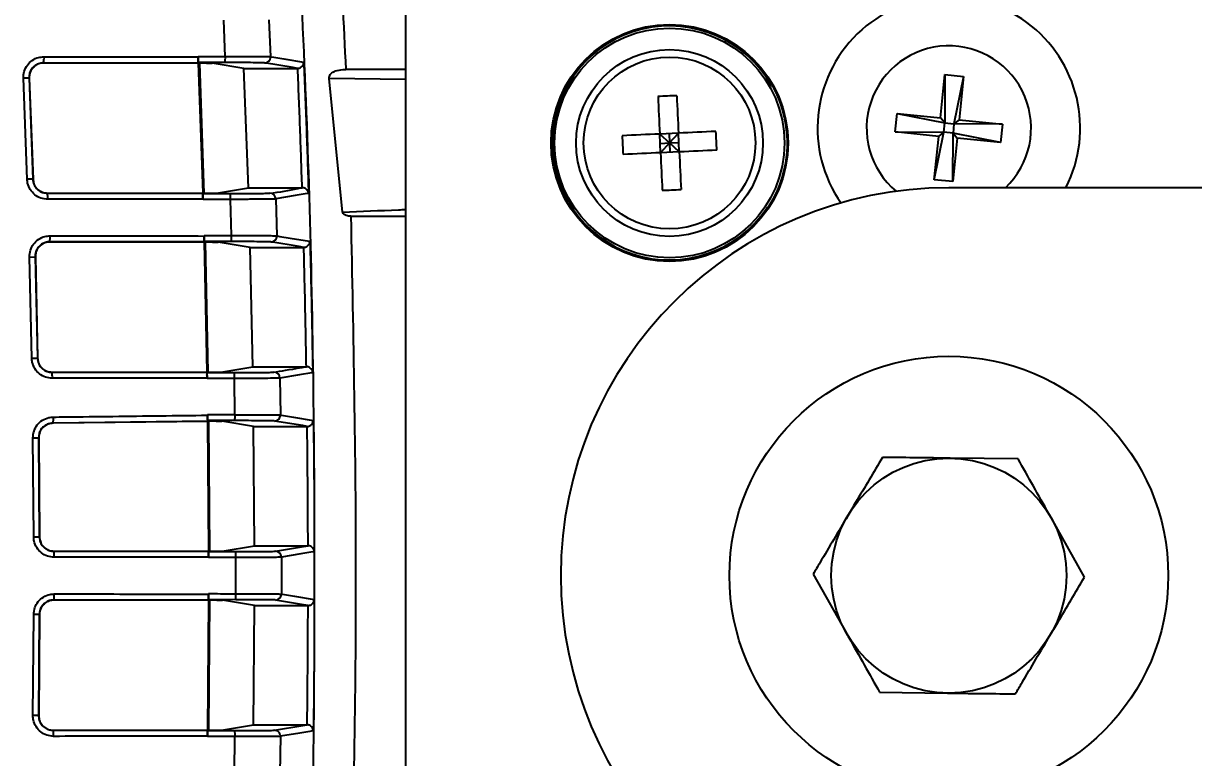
# Model space of a CAD drawing. Header units: inches. Extents: x 5 to 105, y 0 to 80.
# Drawn here: x 96.781 to 98.741, y 6.245 to 7.475 of the extents above; entities that cross this region are included whole.
import ezdxf

# ---------------------------------------------------------------- set-up
doc = ezdxf.new("R2010")
doc.units = ezdxf.units.IN
doc.header["$MEASUREMENT"] = 0
doc.layers.add('DIM', color=1, linetype='Continuous')
doc.styles.add('Arial', font='arial.ttf')
doc.dimstyles.new('ANSI & Metric .50 Stacked', dxfattribs={"dimscale": 2.666667, "dimtxt": 0.5, "dimasz": 0.625, "dimexe": 0.5, "dimexo": 0.5, "dimgap": 0.166667, "dimtad": 0, "dimtih": 1, "dimtoh": 1, "dimzin": 4, "dimdsep": 46, "dimtxsty": 'Arial', "dimcen": 0.25, "dimadec": 0, "dimazin": 0, "dimtfac": 0.75, "dimtofl": 0, "dimtmove": 0, "dimatfit": 3, "dimfxl": 1, "dimtolj": 1, "dimtzin": 0, "dimarcsym": 0})

# ---------------------------------------------------------------- blocks, each defined once
blk = doc.blocks.new('*D6')
at = {"layer": 'Defpoints', "color": 0, "transparency": 16777216}
for p in [(98.3308, 6.5499), (100.1465, 4.7069), (100.1465, 2.8047)]:
    blk.add_point(p, dxfattribs=at)
at = {"layer": 'DIM', "color": 0, "lineweight": -2, "transparency": 16777216}
for p, q in [((98.3308, 6.0499), (98.3308, 2.3047)), ((100.1465, 4.2069), (100.1465, 2.3047)), ((98.9558, 2.8047), (99.5215, 2.8047)), ((100.1465, 2.8047), (100.7715, 2.8047))]:
    blk.add_line(p, q, dxfattribs=at)
at = {"layer": 'DIM', "color": 0, "transparency": 16777216}
for points in [[(98.9558, 2.9089), (98.9558, 2.7006), (98.3308, 2.8047)], [(99.5215, 2.9089), (99.5215, 2.7006), (100.1465, 2.8047)]]:
    blk.add_solid(points, dxfattribs=at)
at = {"layer": 'DIM', "color": 0, "transparency": 16777216, "char_height": 0.5, "attachment_point": 5, "style": 'Arial'}
for s, insert in [('\\A1;1.82', (102.0562, 3.2267)), ('\\A1;[46mm]', (102.0562, 2.3176))]:
    blk.add_mtext(s, dxfattribs=dict(at, insert=insert))

msp = doc.modelspace()

# ---------------------------------------------------------------- linework, layer by layer
for p, q in [((97.4212, 5.1344), (97.4212, 7.9654)), ((97.1188, 7.4199), (97.1161, 7.4805)), ((97.1919, 7.4813), (97.1946, 7.4195)), ((97.0731, 7.4199), (97.0732, 7.4191)), ((97.1183, 7.4096), (97.0737, 7.4097)), ((97.0737, 7.4089), (96.8144, 7.4092)), ((96.8144, 7.4088), (96.8144, 7.4092)), ((97.0741, 7.4086), (96.8144, 7.4088)), ((97.0741, 7.4086), (97.0737, 7.4089)), ((97.0817, 7.1912), (97.0741, 7.4086)), ((97.0753, 7.4089), (97.0829, 7.1909)), ((97.0871, 7.4089), (97.0753, 7.4089)), ((97.1501, 7.3999), (97.0966, 7.4088)), ((97.1501, 7.3999), (97.2397, 7.3999)), ((97.1576, 7.1999), (97.1501, 7.3999)), ((97.2401, 7.3999), (97.2397, 7.3999)), ((97.4212, 7.3982), (97.3206, 7.398)), ((96.7869, 7.214), (96.7806, 7.3835)), ((96.79, 7.3837), (96.7963, 7.2143)), ((96.7903, 7.3837), (96.79, 7.3837)), ((96.7903, 7.3837), (96.7967, 7.2143)), ((97.3152, 7.159), (97.2929, 7.3832)), ((97.4212, 7.3812), (97.2929, 7.3832)), ((98.0339, 7.3707), (98.0374, 7.3672)), ((98.3169, 7.317), (98.3243, 7.3896)), ((98.3243, 7.3896), (98.3239, 7.3084)), ((98.3243, 7.3896), (98.3553, 7.3865)), ((98.3553, 7.3865), (98.3394, 7.3069)), ((98.3553, 7.3865), (98.3479, 7.3138)), ((98.0374, 7.3672), (98.0375, 7.3672)), ((98.2411, 7.2934), (98.2443, 7.3243)), ((98.2443, 7.3243), (98.3169, 7.317)), ((98.2443, 7.3243), (98.3239, 7.3084)), ((98.3239, 7.3084), (98.3169, 7.317)), ((98.3479, 7.3138), (98.3394, 7.3069)), ((98.3479, 7.3138), (98.4205, 7.3064)), ((98.3138, 7.286), (98.2411, 7.2934)), ((98.2411, 7.2934), (98.3223, 7.293)), ((98.3064, 7.2134), (98.3223, 7.293)), ((98.3138, 7.286), (98.3223, 7.293)), ((98.3223, 7.293), (98.3239, 7.3084)), ((98.3378, 7.2914), (98.3223, 7.293)), ((98.3239, 7.3084), (98.3394, 7.3069)), ((98.3394, 7.3069), (98.3378, 7.2914)), ((98.4205, 7.3064), (98.3394, 7.3069)), ((98.4205, 7.3064), (98.4174, 7.2755)), ((97.8779, 7.2914), (97.8464, 7.2899)), ((97.8479, 7.2585), (97.8464, 7.2899)), ((97.8464, 7.2899), (97.8629, 7.2749)), ((97.8471, 7.2742), (97.8629, 7.2749)), ((97.8629, 7.2749), (97.8479, 7.2585)), ((97.8622, 7.2906), (97.8629, 7.2749)), ((97.8629, 7.2749), (97.8779, 7.2914)), ((97.8629, 7.2749), (97.8786, 7.2756)), ((97.8793, 7.2599), (97.8629, 7.2749)), ((97.8629, 7.2749), (97.8636, 7.2592)), ((97.8793, 7.2599), (97.8779, 7.2914)), ((98.3064, 7.2134), (98.3138, 7.286)), ((98.3374, 7.2102), (98.3378, 7.2914)), ((98.3447, 7.2829), (98.3374, 7.2102)), ((98.3378, 7.2914), (98.3447, 7.2829)), ((98.4174, 7.2755), (98.3378, 7.2914)), ((98.4174, 7.2755), (98.3447, 7.2829)), ((97.8793, 7.2599), (97.8479, 7.2585)), ((96.7967, 7.2143), (96.7963, 7.2143)), ((97.1041, 7.191), (97.1576, 7.1999)), ((97.1576, 7.1999), (97.2478, 7.1999)), ((98.3374, 7.2102), (98.3064, 7.2134)), ((99.8843, 7.1999), (98.3308, 7.1999)), ((96.8208, 7.191), (97.0817, 7.1912)), ((96.8208, 7.191), (96.8208, 7.1906)), ((96.8208, 7.1906), (97.0813, 7.1909)), ((97.0813, 7.1909), (97.0817, 7.1912)), ((97.0814, 7.1902), (97.0829, 7.1909)), ((97.0814, 7.1902), (97.1269, 7.1902)), ((97.0815, 7.1809), (97.0815, 7.1802)), ((97.0829, 7.1909), (97.1041, 7.191)), ((97.1291, 7.1197), (97.1274, 7.1802)), ((97.2034, 7.1811), (97.2051, 7.1193)), ((98.0298, 7.1694), (98.0298, 7.1694)), ((98.0298, 7.1676), (98.0298, 7.1694)), ((97.329, 7.1521), (97.4212, 7.152)), ((97.0832, 7.1197), (97.0832, 7.119)), ((97.0836, 7.109), (96.8247, 7.1092)), ((96.8247, 7.1089), (96.8247, 7.1092)), ((97.084, 7.1086), (96.8247, 7.1089)), ((97.0852, 7.1089), (97.0836, 7.1097)), ((97.1286, 7.1096), (97.0836, 7.1097)), ((97.084, 7.1086), (97.0836, 7.109)), ((97.0886, 6.8912), (97.084, 7.1086)), ((97.0852, 7.1089), (97.0898, 6.8909)), ((97.0974, 7.1089), (97.0852, 7.1089)), ((97.1604, 7.0999), (97.1069, 7.1088)), ((97.1604, 7.0999), (97.2501, 7.0999)), ((97.1647, 6.8999), (97.1604, 7.0999)), ((97.2504, 7.0999), (97.2501, 7.0999)), ((96.7908, 7.0838), (96.8002, 7.0841)), ((96.7946, 6.9145), (96.7908, 7.0838)), ((96.8002, 7.0841), (96.804, 6.9146)), ((96.8006, 7.0841), (96.8002, 7.0841)), ((96.8006, 7.0841), (96.8044, 6.9146)), ((96.8044, 6.9146), (96.804, 6.9146)), ((97.1111, 6.891), (97.1647, 6.8999)), ((97.1647, 6.8999), (97.2548, 6.8999)), ((96.8285, 6.891), (97.0886, 6.8912)), ((96.8285, 6.891), (96.8285, 6.8906)), ((96.8285, 6.8906), (97.0882, 6.8909)), ((97.0882, 6.8909), (97.0886, 6.8912)), ((97.0882, 6.8902), (97.1337, 6.8902)), ((97.0882, 6.8809), (97.0882, 6.8802)), ((97.0898, 6.8909), (97.1111, 6.891)), ((97.135, 6.8196), (97.1342, 6.8802)), ((97.2102, 6.881), (97.2111, 6.8192)), ((97.0894, 6.8087), (96.8302, 6.8056)), ((97.0897, 6.8084), (96.8302, 6.8053)), ((96.8302, 6.8053), (96.8302, 6.8056)), ((97.0891, 6.8197), (97.0891, 6.8187)), ((97.1345, 6.8096), (97.0894, 6.8097)), ((97.0897, 6.8084), (97.0894, 6.8087)), ((97.0912, 6.5912), (97.0897, 6.8084)), ((97.0909, 6.8089), (97.0925, 6.5909)), ((97.1033, 6.8089), (97.0909, 6.8089)), ((97.1661, 6.7999), (97.1128, 6.8088)), ((97.1661, 6.7999), (97.2559, 6.7999)), ((97.1675, 6.5999), (97.1661, 6.7999)), ((97.256, 6.7999), (97.2559, 6.7999)), ((96.7978, 6.615), (96.7966, 6.7808)), ((96.806, 6.7809), (96.8072, 6.615)), ((96.8064, 6.7809), (96.806, 6.7809)), ((96.8064, 6.7809), (96.8076, 6.615)), ((98.4468, 6.7454), (98.3331, 6.7468)), ((98.5581, 6.5473), (98.5025, 6.6463)), ((96.8076, 6.615), (96.8072, 6.615)), ((96.8317, 6.591), (97.0912, 6.5912)), ((96.8317, 6.591), (96.8317, 6.5906)), ((96.8317, 6.5906), (97.0909, 6.5909)), ((97.0909, 6.5909), (97.0912, 6.5912)), ((97.0909, 6.5902), (97.0925, 6.5909)), ((97.0909, 6.5902), (97.1362, 6.5902)), ((97.0925, 6.5909), (97.1138, 6.591)), ((97.1138, 6.591), (97.1675, 6.5999)), ((97.1675, 6.5999), (97.2574, 6.5999)), ((97.0907, 6.5809), (97.0907, 6.5802)), ((97.1367, 6.5196), (97.1367, 6.5802)), ((97.2127, 6.5808), (97.2127, 6.519)), ((98.1036, 6.5526), (98.1592, 6.4535)), ((97.0909, 6.509), (96.8317, 6.5092)), ((96.8317, 6.5089), (96.8317, 6.5092)), ((97.0912, 6.5086), (96.8317, 6.5089)), ((97.0897, 6.2912), (97.0912, 6.5086)), ((97.0907, 6.5197), (97.0907, 6.519)), ((97.0925, 6.5089), (97.0909, 6.5097)), ((97.1362, 6.5096), (97.0909, 6.5097)), ((97.0912, 6.5086), (97.0909, 6.509)), ((97.0925, 6.5089), (97.0909, 6.2909)), ((97.1048, 6.5089), (97.0925, 6.5089)), ((97.1675, 6.4999), (97.1143, 6.5088)), ((97.1661, 6.2999), (97.1675, 6.4999)), ((97.1675, 6.4999), (97.2574, 6.4999)), ((96.7965, 6.3155), (96.7978, 6.4849)), ((96.8072, 6.4848), (96.806, 6.3154)), ((96.8076, 6.4848), (96.8063, 6.3154)), ((96.8076, 6.4848), (96.8072, 6.4848)), ((98.2149, 6.3544), (98.3285, 6.3531)), ((96.8063, 6.3154), (96.806, 6.3154)), ((97.1123, 6.291), (97.1661, 6.2999)), ((97.1661, 6.2999), (97.2559, 6.2999)), ((97.2559, 6.2999), (97.256, 6.2999)), ((96.8305, 6.291), (97.0897, 6.2912)), ((96.8305, 6.291), (96.8305, 6.2906)), ((96.8305, 6.2906), (97.0894, 6.2909)), ((97.0891, 6.2809), (97.0891, 6.2802)), ((97.0894, 6.2909), (97.0897, 6.2912)), ((97.0894, 6.2902), (97.0909, 6.2909)), ((97.0894, 6.2902), (97.1345, 6.2902)), ((97.0909, 6.2909), (97.1123, 6.291)), ((97.1342, 6.2196), (97.135, 6.2802)), ((97.2111, 6.2807), (97.2102, 6.2189))]:
    msp.add_line(p, q)
at = {"flags": 128}
for points in [[(97.0753, 7.4089), (97.0744, 7.4093), (97.0737, 7.4097)], [(97.1946, 7.4195), (97.1957, 7.4193), (97.1999, 7.4186), (97.2168, 7.4158), (97.2496, 7.4104), (97.2502, 7.4103)], [(97.2397, 7.3999), (97.2323, 7.4011), (97.1847, 7.409)], [(97.8436, 7.3526), (97.8439, 7.3449), (97.8443, 7.3371), (97.8446, 7.3293), (97.845, 7.3214), (97.8453, 7.3136), (97.8457, 7.3057), (97.8461, 7.2978), (97.8464, 7.2899)], [(97.875, 7.354), (97.8754, 7.3463), (97.8757, 7.3385), (97.8761, 7.3307), (97.8764, 7.3229), (97.8768, 7.315), (97.8772, 7.3071), (97.8775, 7.2993), (97.8779, 7.2914)], [(97.9406, 7.2942), (97.9328, 7.2939), (97.925, 7.2935), (97.9172, 7.2932), (97.9094, 7.2928), (97.9015, 7.2924), (97.8937, 7.2921), (97.8858, 7.2917), (97.8779, 7.2914)], [(97.8464, 7.2899), (97.8385, 7.2896), (97.8306, 7.2892), (97.8228, 7.2889), (97.8149, 7.2885), (97.8071, 7.2881), (97.7993, 7.2878), (97.7915, 7.2874), (97.7837, 7.2871)], [(97.8479, 7.2585), (97.84, 7.2581), (97.8321, 7.2577), (97.8242, 7.2574), (97.8164, 7.257), (97.8085, 7.2567), (97.8007, 7.2563), (97.7929, 7.256), (97.7852, 7.2556)], [(97.8479, 7.2585), (97.8482, 7.2506), (97.8486, 7.2427), (97.8489, 7.2348), (97.8493, 7.227), (97.8497, 7.2191), (97.85, 7.2113), (97.8504, 7.2035), (97.8507, 7.1958)], [(97.942, 7.2628), (97.9342, 7.2624), (97.9265, 7.2621), (97.9186, 7.2617), (97.9108, 7.2613), (97.903, 7.261), (97.8951, 7.2606), (97.8872, 7.2603), (97.8793, 7.2599)], [(97.8793, 7.2599), (97.8797, 7.252), (97.88, 7.2441), (97.8804, 7.2363), (97.8808, 7.2284), (97.8811, 7.2206), (97.8815, 7.2128), (97.8818, 7.205), (97.8822, 7.1972)], [(97.2583, 7.1903), (97.2578, 7.1902), (97.2567, 7.1901), (97.2526, 7.1894), (97.2359, 7.1866), (97.2034, 7.1811)], [(97.2051, 7.1193), (97.2062, 7.1191), (97.2104, 7.1184), (97.2272, 7.1156), (97.2601, 7.1102), (97.2606, 7.1101)], [(97.2501, 7.0999), (97.2426, 7.1012), (97.1951, 7.109)], [(97.0882, 6.8902), (97.0889, 6.8905), (97.0898, 6.8909)], [(97.2653, 6.8902), (97.2647, 6.8901), (97.2637, 6.8899), (97.2428, 6.8864), (97.2102, 6.881)], [(97.0909, 6.8089), (97.0901, 6.8093), (97.0894, 6.8097)], [(97.2559, 6.7999), (97.2484, 6.8012), (97.2011, 6.809)], [(97.2111, 6.8192), (97.2121, 6.819), (97.2163, 6.8183), (97.2331, 6.8155), (97.2659, 6.81), (97.2664, 6.81)], [(96.7978, 6.615), (96.7997, 6.615), (96.8014, 6.615), (96.803, 6.615), (96.8044, 6.615), (96.8056, 6.615), (96.8065, 6.615), (96.807, 6.615), (96.8072, 6.615)], [(97.2027, 6.5908), (97.25, 6.5987), (97.2574, 6.5999)], [(97.2679, 6.59), (97.2674, 6.5899), (97.2663, 6.5898), (97.2621, 6.5891), (97.2454, 6.5863), (97.2127, 6.5808)], [(97.2574, 6.4999), (97.25, 6.5012), (97.2027, 6.509)], [(97.2127, 6.519), (97.2138, 6.5188), (97.218, 6.5181), (97.2347, 6.5154), (97.2674, 6.5099), (97.2679, 6.5098)], [(97.2011, 6.2908), (97.2484, 6.2987), (97.2559, 6.2999)], [(97.2664, 6.2899), (97.2659, 6.2898), (97.2648, 6.2896), (97.2606, 6.2889), (97.2438, 6.2861), (97.2111, 6.2807)]]:
    msp.add_lwpolyline(points, dxfattribs=at)
for centre, radius in [((97.8629, 7.2749), 0.1985), ((97.8629, 7.2749), 0.1925), ((97.8629, 7.2749), 0.1565), ((97.8629, 7.2749), 0.1439), ((98.3308, 6.5499), 0.3675), ((98.3308, 6.5499), 0.1969)]:
    msp.add_circle(centre, radius)
for centre, radius, start, end in [((98.3308, 6.5499), 1.5, 25.6793, 108.2546), ((98.3308, 7.2999), 0.22, 332.9643, 214.8136), ((97.8629, 7.2749), 0.1961, 29.2529, 326.0979), ((98.3308, 7.2999), 0.1378, 313.4717, 230.2818), ((96.7703, 7.4169), 0.0448, 350.0653, 3.1632), ((97.0662, 7.4173), 0.0527, 351.5726, 2.7394), ((97.1846, 7.419), 0.01, 270.0463, 2.5235), ((96.7898, 7.2139), 0.1698, 89.9487, 93.114), ((97.8823, 6.8495), 0.5046, 90.8265, 94.4037), ((97.8629, 7.2749), 0.1975, 327.7098, 27.8748), ((97.4374, 7.2555), 0.5046, 0.8268, 4.4033), ((98.2885, 7.2944), 0.5048, 180.8275, 184.4026), ((96.8123, 6.5147), 0.6998, 91.3113, 92.0807), ((98.3308, 6.5499), 0.65, 90, 270), ((97.8434, 7.7002), 0.5045, 270.8263, 274.4038), ((96.7766, 7.183), 0.0448, 356.966, 9.7495), ((97.0751, 7.1826), 0.0524, 357.3767, 8.2895), ((97.1934, 7.1808), 0.01, 1.7387, 89.9592), ((96.7799, 7.1169), 0.0455, 350.3466, 3.0228), ((97.076, 7.1172), 0.0532, 351.7865, 2.62), ((97.1951, 7.119), 0.01, 270.0443, 1.5683), ((96.756, 9.1469), 2.2328, 270.9898, 271.2313), ((96.7834, 6.883), 0.0457, 357.0091, 9.5764), ((97.0808, 6.8826), 0.0534, 357.4065, 8.1521), ((97.2002, 6.8808), 0.01, 0.877, 89.9578), ((96.785, 6.8127), 0.0458, 351.1694, 3.7192), ((97.0815, 6.8172), 0.0536, 351.8608, 2.5888), ((97.2011, 6.819), 0.01, 270.0441, 0.723), ((96.7471, 11.2557), 4.4752, 270.634, 270.7545), ((96.7865, 6.583), 0.0459, 357.0181, 9.5445), ((97.0831, 6.5826), 0.0536, 357.4126, 8.1298), ((97.2027, 6.5808), 0.01, 0.0744, 89.9577), ((96.7865, 6.5168), 0.0459, 350.4523, 2.9853), ((97.0831, 6.5172), 0.0536, 351.8727, 2.5839), ((97.2027, 6.519), 0.01, 270.0419, 359.9269), ((96.7797, 0.2632), 6.2217, 89.74677, 89.83344), ((96.7668, 3.594), 2.7216, 89.1753, 89.3734), ((96.7854, 6.283), 0.0457, 357.0085, 9.583), ((97.0817, 6.2826), 0.0534, 357.4044, 8.162), ((97.2011, 6.2808), 0.01, 359.2761, 89.9568)]:
    msp.add_arc(centre, radius, start, end)
msp.add_ellipse((97.916, 7.2749), major_axis=(0.1596, 0), ratio=0.942905, start_param=5.469443, end_param=5.506236)
for points, knots in [([(97.1588, 4.6412), (97.1738, 4.746), (97.204, 4.9561), (97.2378, 5.3817), (97.2637, 5.916), (97.271, 6.56), (97.2632, 7.2054), (97.2366, 7.7379), (97.2025, 8.1562), (97.1733, 8.3578), (97.1587, 8.4587)], [0, 0, 0, 0, 0.083251, 0.166796, 0.334515, 0.502266, 0.6711, 0.8399, 0.919861, 1, 1, 1, 1]), ([(97.2276, 8.4639), (97.2422, 8.3627), (97.2714, 8.16), (97.3007, 7.8041), (97.3132, 7.5496), (97.3206, 7.398)], [0, 0, 0, 0, 0.286995, 0.574948, 1, 1, 1, 1]), ([(96.7806, 7.3835), (96.7808, 7.3873), (96.7813, 7.3951), (96.7867, 7.4057), (96.7951, 7.4138), (96.8051, 7.4186), (96.812, 7.4191), (96.815, 7.4194)], [0, 0, 0, 0, 0.208716, 0.417386, 0.626285, 0.835539, 1, 1, 1, 1]), ([(96.815, 7.4194), (96.8217, 7.4194), (96.855, 7.4193), (96.941, 7.4193), (97.0204, 7.4192), (97.0732, 7.4191)], [0, 0, 0, 0, 0.077365, 0.386822, 1, 1, 1, 1]), ([(97.0731, 7.4199), (97.0798, 7.4199), (97.095, 7.4199), (97.1102, 7.4199), (97.1188, 7.4199)], [0, 0, 0, 0, 0.437594, 1, 1, 1, 1]), ([(97.0737, 7.4097), (97.0737, 7.4098), (97.0736, 7.41), (97.0735, 7.4118), (97.0734, 7.4144), (97.0732, 7.4172), (97.0732, 7.4191), (97.0731, 7.4199)], [0, 0, 0, 0, 0.213371, 0.426764, 0.640328, 0.853713, 1, 1, 1, 1]), ([(97.0732, 7.4191), (97.0732, 7.418), (97.0733, 7.4158), (97.0734, 7.4127), (97.0736, 7.4104), (97.0737, 7.4091), (97.0737, 7.409), (97.0737, 7.4089)], [0, 0, 0, 0, 0.213715, 0.427415, 0.641605, 0.856255, 1, 1, 1, 1]), ([(97.1847, 7.409), (97.1844, 7.409), (97.1835, 7.4091), (97.177, 7.4093), (97.1621, 7.4095), (97.1417, 7.4096), (97.1261, 7.4096), (97.1183, 7.4096)], [0, 0, 0, 0, 0.080297, 0.309989, 0.539887, 0.769946, 1, 1, 1, 1]), ([(97.1188, 7.4199), (97.1277, 7.4199), (97.1456, 7.4199), (97.1689, 7.4199), (97.1859, 7.4198), (97.1933, 7.4196), (97.1944, 7.4195), (97.1946, 7.4195)], [0, 0, 0, 0, 0.23003, 0.460083, 0.689991, 0.919697, 1, 1, 1, 1]), ([(97.2401, 7.3999), (97.241, 7.4), (97.2428, 7.4003), (97.2454, 7.4015), (97.248, 7.4037), (97.2497, 7.4068), (97.2502, 7.4091), (97.2502, 7.4102), (97.2502, 7.4103)], [0, 0, 0, 0, 0.140705, 0.28076, 0.477715, 0.749965, 0.993384, 1, 1, 1, 1]), ([(97.2502, 7.4103), (97.2517, 7.3736), (97.2547, 7.3003), (97.2571, 7.227), (97.2583, 7.1903)], [0, 0, 0, 0, 0.5, 1, 1, 1, 1]), ([(96.8144, 7.4092), (96.8123, 7.409), (96.8074, 7.4086), (96.8003, 7.4052), (96.7943, 7.3995), (96.7904, 7.392), (96.7901, 7.3865), (96.79, 7.3837)], [0, 0, 0, 0, 0.164634, 0.37409, 0.583044, 0.791575, 1, 1, 1, 1]), ([(96.8144, 7.4088), (96.8117, 7.4086), (96.8063, 7.408), (96.7991, 7.4039), (96.7936, 7.3977), (96.7906, 7.3906), (96.7904, 7.3858), (96.7903, 7.3837)], [0, 0, 0, 0, 0.209599, 0.419194, 0.628768, 0.838044, 1, 1, 1, 1]), ([(97.0871, 7.4089), (97.0882, 7.4089), (97.0904, 7.4089), (97.0933, 7.4088), (97.0955, 7.4088), (97.0964, 7.4088), (97.0965, 7.4088), (97.0966, 7.4088)], [0, 0, 0, 0, 0.2301619, 0.4603106, 0.6903364, 0.9201288, 1, 1, 1, 1]), ([(97.2475, 7.1999), (97.2464, 7.2333), (97.2442, 7.2999), (97.2415, 7.3666), (97.2401, 7.3999)], [0, 0, 0, 0, 0.499997, 1, 1, 1, 1]), ([(97.2929, 7.3832), (97.2929, 7.3844), (97.2929, 7.3866), (97.2946, 7.3899), (97.2979, 7.3932), (97.3049, 7.3965), (97.313, 7.3978), (97.3189, 7.3979), (97.3206, 7.398)], [0, 0, 0, 0, 0.092724, 0.185059, 0.308903, 0.507073, 0.854279, 1, 1, 1, 1]), ([(96.8214, 7.1807), (96.8175, 7.181), (96.8097, 7.1818), (96.7994, 7.1877), (96.7916, 7.1965), (96.7876, 7.2058), (96.7871, 7.2118), (96.7869, 7.214)], [0, 0, 0, 0, 0.219558, 0.439153, 0.658602, 0.877719, 1, 1, 1, 1]), ([(96.7963, 7.2143), (96.7964, 7.2127), (96.7968, 7.2085), (96.7996, 7.2018), (96.8052, 7.1956), (96.8125, 7.1914), (96.818, 7.1909), (96.8208, 7.1906)], [0, 0, 0, 0, 0.12215, 0.341087, 0.560506, 0.780227, 1, 1, 1, 1]), ([(96.7967, 7.2143), (96.797, 7.2116), (96.7977, 7.2062), (96.8021, 7.1991), (96.8084, 7.1939), (96.815, 7.1913), (96.8193, 7.191), (96.8208, 7.191)], [0, 0, 0, 0, 0.218664, 0.43732, 0.656144, 0.875335, 1, 1, 1, 1]), ([(97.1934, 7.1908), (97.2097, 7.1928), (97.2287, 7.1952), (97.2448, 7.1999), (97.2478, 7.1999), (97.2478, 7.1999)], [0, 0, 0, 0, 0.863882, 0.999995, 1, 1, 1, 1]), ([(97.2583, 7.1903), (97.2583, 7.1903), (97.2582, 7.1913), (97.2577, 7.1935), (97.2559, 7.1964), (97.2533, 7.1985), (97.2505, 7.1997), (97.2487, 7.1998), (97.2478, 7.1999)], [0, 0, 0, 0, 0.006716, 0.213526, 0.501036, 0.709416, 0.854323, 1, 1, 1, 1]), ([(97.0815, 7.1809), (97.0748, 7.1809), (97.0415, 7.1809), (96.9548, 7.1808), (96.8748, 7.1807), (96.8214, 7.1807)], [0, 0, 0, 0, 0.0767866, 0.3839318, 1, 1, 1, 1]), ([(97.0813, 7.1909), (97.0813, 7.1907), (97.0813, 7.1905), (97.0813, 7.1887), (97.0813, 7.1861), (97.0814, 7.1834), (97.0814, 7.1816), (97.0815, 7.1809)], [0, 0, 0, 0, 0.2181298, 0.4363101, 0.6540372, 0.871315, 1, 1, 1, 1]), ([(97.0815, 7.1802), (97.0814, 7.1813), (97.0814, 7.1836), (97.0813, 7.1866), (97.0813, 7.1888), (97.0813, 7.19), (97.0813, 7.1901), (97.0814, 7.1902)], [0, 0, 0, 0, 0.2159392, 0.4318867, 0.6477881, 0.8639813, 1, 1, 1, 1]), ([(97.1274, 7.1802), (97.1207, 7.1802), (97.1054, 7.1802), (97.0901, 7.1802), (97.0815, 7.1802)], [0, 0, 0, 0, 0.435306, 1, 1, 1, 1]), ([(97.1269, 7.1902), (97.1297, 7.1902), (97.1403, 7.1902), (97.1581, 7.1903), (97.1767, 7.1904), (97.1898, 7.1906), (97.1922, 7.1907), (97.1934, 7.1908)], [0, 0, 0, 0, 0.082489, 0.311921, 0.54128, 0.770641, 1, 1, 1, 1]), ([(97.2034, 7.1811), (97.202, 7.181), (97.1993, 7.1809), (97.1843, 7.1807), (97.1631, 7.1805), (97.1427, 7.1803), (97.1306, 7.1803), (97.1274, 7.1802)], [0, 0, 0, 0, 0.229367, 0.458732, 0.688093, 0.917514, 1, 1, 1, 1]), ([(97.3152, 7.159), (97.3465, 7.1603), (97.3819, 7.1618), (97.4172, 7.1633), (97.4212, 7.1635)], [0, 0, 0, 0, 0.886012, 1, 1, 1, 1]), ([(97.329, 7.1521), (97.3264, 7.1523), (97.3229, 7.1525), (97.3188, 7.1543), (97.3168, 7.1558), (97.3156, 7.1575), (97.3154, 7.1585), (97.3152, 7.159)], [0, 0, 0, 0, 0.460725, 0.632102, 0.804513, 0.909088, 1, 1, 1, 1]), ([(97.329, 7.1521), (97.3331, 6.9515), (97.3412, 6.55), (97.3331, 6.1485), (97.329, 5.9477)], [0, 0, 0, 0, 0.499734, 1, 1, 1, 1]), ([(96.7908, 7.0838), (96.7911, 7.0877), (96.7916, 7.0955), (96.7973, 7.106), (96.8058, 7.114), (96.8157, 7.1185), (96.8224, 7.119), (96.8253, 7.1192)], [0, 0, 0, 0, 0.210555, 0.421086, 0.631758, 0.842749, 1, 1, 1, 1]), ([(96.8253, 7.1192), (96.8319, 7.1192), (96.8652, 7.1192), (96.9512, 7.1191), (97.0305, 7.1191), (97.0832, 7.119)], [0, 0, 0, 0, 0.077434, 0.38717, 1, 1, 1, 1]), ([(97.0832, 7.1197), (97.0898, 7.1197), (97.1051, 7.1197), (97.1204, 7.1197), (97.1291, 7.1197)], [0, 0, 0, 0, 0.435004, 1, 1, 1, 1]), ([(97.0836, 7.1097), (97.0836, 7.1098), (97.0835, 7.11), (97.0834, 7.1118), (97.0833, 7.1144), (97.0832, 7.1172), (97.0832, 7.119), (97.0832, 7.1197)], [0, 0, 0, 0, 0.216163, 0.432286, 0.64845, 0.864308, 1, 1, 1, 1]), ([(97.0832, 7.119), (97.0832, 7.1179), (97.0833, 7.1156), (97.0834, 7.1126), (97.0835, 7.1104), (97.0836, 7.1092), (97.0836, 7.109), (97.0836, 7.109)], [0, 0, 0, 0, 0.2163403, 0.4326622, 0.6493863, 0.8665912, 1, 1, 1, 1]), ([(97.1291, 7.1197), (97.138, 7.1197), (97.1559, 7.1197), (97.1792, 7.1197), (97.1963, 7.1196), (97.2038, 7.1194), (97.2048, 7.1193), (97.2051, 7.1193)], [0, 0, 0, 0, 0.229568, 0.459137, 0.688691, 0.918183, 1, 1, 1, 1]), ([(96.8247, 7.1092), (96.8227, 7.1091), (96.8179, 7.1087), (96.8109, 7.1055), (96.8048, 7.0998), (96.8008, 7.0924), (96.8004, 7.0869), (96.8002, 7.0841)], [0, 0, 0, 0, 0.157385, 0.368523, 0.579219, 0.789639, 1, 1, 1, 1]), ([(96.8247, 7.1089), (96.822, 7.1086), (96.8166, 7.1081), (96.8093, 7.1039), (96.8039, 7.0978), (96.8009, 7.0908), (96.8007, 7.0861), (96.8006, 7.0841)], [0, 0, 0, 0, 0.2114441, 0.4228968, 0.6341993, 0.845158, 1, 1, 1, 1]), ([(97.0974, 7.1089), (97.0986, 7.1089), (97.1008, 7.1089), (97.1037, 7.1089), (97.1058, 7.1088), (97.1068, 7.1088), (97.1069, 7.1088), (97.1069, 7.1088)], [0, 0, 0, 0, 0.229677, 0.459362, 0.689005, 0.918607, 1, 1, 1, 1]), ([(97.1951, 7.109), (97.1949, 7.1091), (97.1939, 7.1092), (97.1875, 7.1093), (97.1725, 7.1095), (97.1521, 7.1096), (97.1364, 7.1096), (97.1286, 7.1096)], [0, 0, 0, 0, 0.081819, 0.311295, 0.540853, 0.770427, 1, 1, 1, 1]), ([(97.2504, 7.0999), (97.2512, 7.1), (97.253, 7.1002), (97.2557, 7.1014), (97.2583, 7.1036), (97.2601, 7.1066), (97.2606, 7.109), (97.2606, 7.1101), (97.2606, 7.1101)], [0, 0, 0, 0, 0.140705, 0.280759, 0.477703, 0.749957, 0.993404, 1, 1, 1, 1]), ([(97.2546, 6.8999), (97.254, 6.9333), (97.2528, 6.9999), (97.2512, 7.0666), (97.2504, 7.0999)], [0, 0, 0, 0, 0.500001, 1, 1, 1, 1]), ([(97.2606, 7.1101), (97.2615, 7.0734), (97.2634, 7.0001), (97.2646, 6.9268), (97.2653, 6.8902)], [0, 0, 0, 0, 0.5, 1, 1, 1, 1]), ([(96.8291, 6.8806), (96.8252, 6.881), (96.8174, 6.8817), (96.8071, 6.8877), (96.7993, 6.8965), (96.7953, 6.906), (96.7948, 6.9121), (96.7946, 6.9145)], [0, 0, 0, 0, 0.217499, 0.435019, 0.652401, 0.86946, 1, 1, 1, 1]), ([(96.804, 6.9146), (96.8041, 6.913), (96.8045, 6.9086), (96.8074, 6.9019), (96.8129, 6.8956), (96.8202, 6.8914), (96.8258, 6.8909), (96.8285, 6.8906)], [0, 0, 0, 0, 0.130427, 0.347351, 0.56472, 0.782342, 1, 1, 1, 1]), ([(96.8044, 6.9146), (96.8047, 6.9119), (96.8053, 6.9065), (96.8096, 6.8994), (96.8158, 6.894), (96.8225, 6.8913), (96.8269, 6.8911), (96.8285, 6.891)], [0, 0, 0, 0, 0.216619, 0.433231, 0.650024, 0.867172, 1, 1, 1, 1]), ([(97.2002, 6.8908), (97.2124, 6.8928), (97.2265, 6.8952), (97.2548, 6.8999), (97.2548, 6.8999), (97.2548, 6.8999)], [0, 0, 0, 0, 0.864036, 0.999999, 1, 1, 1, 1]), ([(97.2653, 6.8902), (97.2653, 6.8902), (97.2652, 6.8912), (97.2647, 6.8935), (97.2629, 6.8964), (97.2602, 6.8985), (97.2575, 6.8997), (97.2557, 6.8998), (97.2548, 6.8999)], [0, 0, 0, 0, 0.006659, 0.231458, 0.511544, 0.714275, 0.856788, 1, 1, 1, 1]), ([(97.0882, 6.8809), (97.0815, 6.8809), (97.0482, 6.8808), (96.9619, 6.8807), (96.8822, 6.8807), (96.8291, 6.8806)], [0, 0, 0, 0, 0.0770779, 0.3853881, 1, 1, 1, 1]), ([(97.0882, 6.8909), (97.0882, 6.8907), (97.0882, 6.8905), (97.0881, 6.8887), (97.0881, 6.8861), (97.0882, 6.8833), (97.0882, 6.8815), (97.0882, 6.8809)], [0, 0, 0, 0, 0.2176337, 0.4352437, 0.6525056, 0.8693061, 1, 1, 1, 1]), ([(97.0882, 6.8802), (97.0882, 6.8813), (97.0882, 6.8835), (97.0881, 6.8865), (97.0882, 6.8888), (97.0882, 6.89), (97.0882, 6.8901), (97.0882, 6.8902)], [0, 0, 0, 0, 0.2152702, 0.4305322, 0.6458728, 0.8616252, 1, 1, 1, 1]), ([(97.1342, 6.8802), (97.1275, 6.8802), (97.1122, 6.8802), (97.0969, 6.8802), (97.0882, 6.8802)], [0, 0, 0, 0, 0.434618, 1, 1, 1, 1]), ([(97.1337, 6.8902), (97.1365, 6.8902), (97.1471, 6.8902), (97.165, 6.8903), (97.1835, 6.8904), (97.1967, 6.8906), (97.199, 6.8907), (97.2002, 6.8908)], [0, 0, 0, 0, 0.082646, 0.311992, 0.541324, 0.770664, 1, 1, 1, 1]), ([(97.2102, 6.881), (97.2089, 6.8809), (97.2062, 6.8807), (97.1911, 6.8805), (97.1699, 6.8803), (97.1495, 6.8802), (97.1374, 6.8802), (97.1342, 6.8802)], [0, 0, 0, 0, 0.22934, 0.458678, 0.68801, 0.917354, 1, 1, 1, 1]), ([(96.7966, 6.7808), (96.7969, 6.7846), (96.7976, 6.7924), (96.8034, 6.8028), (96.812, 6.8107), (96.8217, 6.8149), (96.8281, 6.8154), (96.8306, 6.8156)], [0, 0, 0, 0, 0.214298, 0.428575, 0.642996, 0.857743, 1, 1, 1, 1]), ([(96.8302, 6.8056), (96.8284, 6.8055), (96.8238, 6.8051), (96.817, 6.8021), (96.8108, 6.7965), (96.8067, 6.7891), (96.8062, 6.7836), (96.806, 6.7809)], [0, 0, 0, 0, 0.142364, 0.357241, 0.571691, 0.785874, 1, 1, 1, 1]), ([(96.8302, 6.8053), (96.8275, 6.805), (96.8221, 6.8044), (96.8149, 6.8001), (96.8095, 6.7939), (96.8067, 6.7871), (96.8065, 6.7826), (96.8064, 6.7809)], [0, 0, 0, 0, 0.2151764, 0.4303571, 0.6453739, 0.8600466, 1, 1, 1, 1]), ([(96.8306, 6.8156), (96.8373, 6.8157), (96.8706, 6.8161), (96.9567, 6.8171), (97.0362, 6.8181), (97.0891, 6.8187)], [0, 0, 0, 0, 0.0772759, 0.3863785, 1, 1, 1, 1]), ([(97.0891, 6.8197), (97.0957, 6.8197), (97.111, 6.8197), (97.1264, 6.8197), (97.135, 6.8196)], [0, 0, 0, 0, 0.434627, 1, 1, 1, 1]), ([(97.0894, 6.8097), (97.0893, 6.8098), (97.0893, 6.81), (97.0892, 6.8118), (97.0891, 6.8144), (97.0891, 6.8172), (97.0891, 6.819), (97.0891, 6.8197)], [0, 0, 0, 0, 0.2165091, 0.4330224, 0.6493904, 0.8653821, 1, 1, 1, 1]), ([(97.0891, 6.8187), (97.0891, 6.8176), (97.0891, 6.8153), (97.0892, 6.8123), (97.0893, 6.8101), (97.0893, 6.8089), (97.0894, 6.8088), (97.0894, 6.8087)], [0, 0, 0, 0, 0.216563, 0.433114, 0.649861, 0.867101, 1, 1, 1, 1]), ([(97.1033, 6.8089), (97.1044, 6.8089), (97.1066, 6.8089), (97.1095, 6.8089), (97.1117, 6.8088), (97.1126, 6.8088), (97.1127, 6.8088), (97.1128, 6.8088)], [0, 0, 0, 0, 0.229494, 0.458994, 0.688494, 0.917977, 1, 1, 1, 1]), ([(97.2011, 6.809), (97.2008, 6.8091), (97.1999, 6.8091), (97.1934, 6.8093), (97.1784, 6.8095), (97.158, 6.8096), (97.1424, 6.8096), (97.1345, 6.8096)], [0, 0, 0, 0, 0.082431, 0.311825, 0.541221, 0.770611, 1, 1, 1, 1]), ([(97.135, 6.8196), (97.144, 6.8196), (97.1619, 6.8196), (97.1851, 6.8196), (97.2023, 6.8194), (97.2097, 6.8193), (97.2108, 6.8192), (97.2111, 6.8192)], [0, 0, 0, 0, 0.229388, 0.458777, 0.688173, 0.917563, 1, 1, 1, 1]), ([(97.256, 6.7999), (97.2569, 6.8), (97.2587, 6.8002), (97.2613, 6.8013), (97.264, 6.8035), (97.2658, 6.8065), (97.2663, 6.8088), (97.2664, 6.8099), (97.2664, 6.81)], [0, 0, 0, 0, 0.1406981, 0.2807424, 0.4776741, 0.7499278, 0.9933798, 1, 1, 1, 1]), ([(97.2664, 6.81), (97.2668, 6.7733), (97.2676, 6.7), (97.2678, 6.6267), (97.2679, 6.59)], [0, 0, 0, 0, 0.5, 1, 1, 1, 1]), ([(97.2574, 6.5999), (97.2573, 6.6333), (97.257, 6.6999), (97.2563, 6.7666), (97.256, 6.7999)], [0, 0, 0, 0, 0.500001, 1, 1, 1, 1]), ([(98.2195, 6.7481), (98.2046, 6.723), (98.1855, 6.6907), (98.1659, 6.6577), (98.1615, 6.6503)], [0, 0, 0, 0, 0.7781309, 1, 1, 1, 1]), ([(98.3331, 6.7468), (98.3304, 6.7468), (98.2921, 6.7472), (98.2545, 6.7477), (98.2195, 6.7481)], [0, 0, 0, 0, 0.0702005, 1, 1, 1, 1]), ([(98.5025, 6.6463), (98.5011, 6.6487), (98.4823, 6.6822), (98.4639, 6.7149), (98.4468, 6.7454)], [0, 0, 0, 0, 0.0702016, 1, 1, 1, 1]), ([(98.1615, 6.6503), (98.1458, 6.6238), (98.1262, 6.5907), (98.1073, 6.5589), (98.1036, 6.5526)], [0, 0, 0, 0, 0.801725, 1, 1, 1, 1]), ([(96.8323, 6.5806), (96.8284, 6.581), (96.8207, 6.5818), (96.8103, 6.5877), (96.8025, 6.5965), (96.7984, 6.6061), (96.798, 6.6125), (96.7978, 6.615)], [0, 0, 0, 0, 0.215419, 0.43086, 0.646166, 0.861151, 1, 1, 1, 1]), ([(96.8072, 6.615), (96.8074, 6.6132), (96.8077, 6.6087), (96.8106, 6.6019), (96.8161, 6.5956), (96.8235, 6.5914), (96.829, 6.5909), (96.8317, 6.5906)], [0, 0, 0, 0, 0.138732, 0.353589, 0.56888, 0.784423, 1, 1, 1, 1]), ([(96.8076, 6.615), (96.8079, 6.6123), (96.8084, 6.6069), (96.8126, 6.5997), (96.8187, 6.5942), (96.8255, 6.5914), (96.83, 6.5911), (96.8317, 6.591)], [0, 0, 0, 0, 0.214547, 0.429091, 0.6438, 0.858861, 1, 1, 1, 1]), ([(97.0909, 6.5909), (97.0909, 6.5907), (97.0908, 6.5905), (97.0908, 6.5887), (97.0908, 6.5861), (97.0907, 6.5833), (97.0907, 6.5815), (97.0907, 6.5809)], [0, 0, 0, 0, 0.217727, 0.435424, 0.652875, 0.869886, 1, 1, 1, 1]), ([(97.0907, 6.5802), (97.0907, 6.5813), (97.0907, 6.5835), (97.0908, 6.5865), (97.0908, 6.5888), (97.0909, 6.59), (97.0909, 6.5901), (97.0909, 6.5902)], [0, 0, 0, 0, 0.215297, 0.430588, 0.646111, 0.862051, 1, 1, 1, 1]), ([(97.1362, 6.5902), (97.139, 6.5902), (97.1496, 6.5902), (97.1675, 6.5903), (97.186, 6.5904), (97.1992, 6.5906), (97.2016, 6.5907), (97.2027, 6.5908)], [0, 0, 0, 0, 0.082579, 0.311926, 0.541281, 0.77064, 1, 1, 1, 1]), ([(97.2679, 6.59), (97.2679, 6.5901), (97.2678, 6.5912), (97.2673, 6.5935), (97.2654, 6.5965), (97.2628, 6.5986), (97.2601, 6.5997), (97.2583, 6.5998), (97.2574, 6.5999)], [0, 0, 0, 0, 0.006629, 0.24769, 0.52096, 0.718632, 0.858987, 1, 1, 1, 1]), ([(97.0907, 6.5809), (97.0841, 6.5809), (97.0508, 6.5808), (96.9646, 6.5807), (96.8852, 6.5807), (96.8323, 6.5806)], [0, 0, 0, 0, 0.077282, 0.386413, 1, 1, 1, 1]), ([(97.1367, 6.5802), (97.13, 6.5802), (97.1147, 6.5802), (97.0994, 6.5802), (97.0907, 6.5802)], [0, 0, 0, 0, 0.434756, 1, 1, 1, 1]), ([(97.2127, 6.5808), (97.2114, 6.5808), (97.2087, 6.5806), (97.1937, 6.5804), (97.1724, 6.5803), (97.152, 6.5802), (97.1399, 6.5802), (97.1367, 6.5802)], [0, 0, 0, 0, 0.229357, 0.458719, 0.688075, 0.91742, 1, 1, 1, 1]), ([(98.5002, 6.4495), (98.5045, 6.4568), (98.5241, 6.4899), (98.5432, 6.5222), (98.5581, 6.5473)], [0, 0, 0, 0, 0.2218692, 1, 1, 1, 1]), ([(96.7978, 6.4849), (96.7982, 6.4887), (96.799, 6.4965), (96.805, 6.5068), (96.8137, 6.5145), (96.8234, 6.5186), (96.8298, 6.5191), (96.8323, 6.5192)], [0, 0, 0, 0, 0.214581, 0.42914, 0.643847, 0.858886, 1, 1, 1, 1]), ([(96.8317, 6.5092), (96.8299, 6.5091), (96.8254, 6.5088), (96.8185, 6.5059), (96.8123, 6.5004), (96.8081, 6.4931), (96.8075, 6.4876), (96.8072, 6.4848)], [0, 0, 0, 0, 0.1412173, 0.3563858, 0.5711248, 0.785592, 1, 1, 1, 1]), ([(96.8317, 6.5089), (96.829, 6.5086), (96.8236, 6.5081), (96.8164, 6.5039), (96.8109, 6.4978), (96.808, 6.491), (96.8077, 6.4866), (96.8076, 6.4848)], [0, 0, 0, 0, 0.215453, 0.430914, 0.646217, 0.861177, 1, 1, 1, 1]), ([(96.8323, 6.5192), (96.839, 6.5192), (96.8722, 6.5192), (96.9584, 6.5191), (97.0379, 6.519), (97.0907, 6.519)], [0, 0, 0, 0, 0.0772827, 0.386413, 1, 1, 1, 1]), ([(97.0907, 6.5197), (97.0974, 6.5197), (97.1127, 6.5197), (97.128, 6.5196), (97.1367, 6.5196)], [0, 0, 0, 0, 0.434746, 1, 1, 1, 1]), ([(97.0909, 6.5097), (97.0909, 6.5098), (97.0908, 6.51), (97.0908, 6.5118), (97.0908, 6.5144), (97.0907, 6.5172), (97.0907, 6.519), (97.0907, 6.5197)], [0, 0, 0, 0, 0.216454, 0.432925, 0.649178, 0.864964, 1, 1, 1, 1]), ([(97.0907, 6.519), (97.0907, 6.5179), (97.0907, 6.5156), (97.0908, 6.5126), (97.0908, 6.5104), (97.0908, 6.5092), (97.0909, 6.509), (97.0909, 6.509)], [0, 0, 0, 0, 0.216494, 0.432972, 0.649678, 0.866825, 1, 1, 1, 1]), ([(97.1048, 6.5089), (97.1059, 6.5089), (97.1081, 6.5089), (97.111, 6.5089), (97.1132, 6.5088), (97.1141, 6.5088), (97.1142, 6.5088), (97.1143, 6.5088)], [0, 0, 0, 0, 0.2294596, 0.4589184, 0.6883512, 0.9178511, 1, 1, 1, 1]), ([(97.2027, 6.509), (97.2025, 6.5091), (97.2015, 6.5091), (97.195, 6.5093), (97.18, 6.5095), (97.1597, 6.5096), (97.144, 6.5096), (97.1362, 6.5096)], [0, 0, 0, 0, 0.082619, 0.31197, 0.541315, 0.770657, 1, 1, 1, 1]), ([(97.1367, 6.5196), (97.1456, 6.5196), (97.1635, 6.5196), (97.1868, 6.5195), (97.2039, 6.5193), (97.2114, 6.5191), (97.2125, 6.519), (97.2127, 6.519)], [0, 0, 0, 0, 0.229343, 0.458688, 0.688033, 0.917384, 1, 1, 1, 1]), ([(97.2574, 6.4999), (97.2583, 6.5), (97.2601, 6.5001), (97.2628, 6.5013), (97.2654, 6.5034), (97.2673, 6.5064), (97.2678, 6.5087), (97.2679, 6.5098), (97.2679, 6.5098)], [0, 0, 0, 0, 0.141013, 0.281368, 0.47904, 0.75231, 0.993371, 1, 1, 1, 1]), ([(97.2679, 6.5098), (97.2678, 6.4732), (97.2676, 6.3998), (97.2668, 6.3265), (97.2664, 6.2899)], [0, 0, 0, 0, 0.5, 1, 1, 1, 1]), ([(97.256, 6.2999), (97.2563, 6.3332), (97.257, 6.3999), (97.2573, 6.4666), (97.2574, 6.4999)], [0, 0, 0, 0, 0.499999, 1, 1, 1, 1]), ([(98.1592, 6.4535), (98.1605, 6.4511), (98.1793, 6.4177), (98.1978, 6.3849), (98.2149, 6.3544)], [0, 0, 0, 0, 0.0702003, 1, 1, 1, 1]), ([(98.4422, 6.3518), (98.4459, 6.3581), (98.4648, 6.3899), (98.4844, 6.423), (98.5002, 6.4495)], [0, 0, 0, 0, 0.198275, 1, 1, 1, 1]), ([(98.3285, 6.3531), (98.3312, 6.353), (98.3696, 6.3526), (98.4072, 6.3522), (98.4422, 6.3518)], [0, 0, 0, 0, 0.0702005, 1, 1, 1, 1]), ([(96.831, 6.2806), (96.8272, 6.281), (96.8194, 6.2818), (96.8091, 6.2877), (96.8013, 6.2965), (96.7971, 6.3063), (96.7967, 6.3128), (96.7965, 6.3155)], [0, 0, 0, 0, 0.213388, 0.426796, 0.640071, 0.853022, 1, 1, 1, 1]), ([(96.806, 6.3154), (96.8061, 6.3135), (96.8063, 6.3088), (96.8093, 6.3019), (96.8149, 6.2956), (96.8222, 6.2914), (96.8277, 6.2909), (96.8305, 6.2906)], [0, 0, 0, 0, 0.146856, 0.35968, 0.572942, 0.786453, 1, 1, 1, 1]), ([(96.8063, 6.3154), (96.8066, 6.3127), (96.807, 6.3072), (96.8111, 6.3), (96.8171, 6.2944), (96.824, 6.2914), (96.8286, 6.2911), (96.8305, 6.291)], [0, 0, 0, 0, 0.212509, 0.425014, 0.63768, 0.850689, 1, 1, 1, 1]), ([(97.2664, 6.2899), (97.2664, 6.2899), (97.2663, 6.291), (97.2658, 6.2934), (97.264, 6.2964), (97.2613, 6.2985), (97.2587, 6.2997), (97.2569, 6.2998), (97.256, 6.2999)], [0, 0, 0, 0, 0.00662, 0.250072, 0.522326, 0.719258, 0.859302, 1, 1, 1, 1]), ([(97.0891, 6.2809), (97.0824, 6.2808), (97.0491, 6.2808), (96.9631, 6.2807), (96.8838, 6.2807), (96.831, 6.2806)], [0, 0, 0, 0, 0.077402, 0.38701, 1, 1, 1, 1]), ([(97.0894, 6.2909), (97.0893, 6.2907), (97.0893, 6.2905), (97.0892, 6.2887), (97.0892, 6.2861), (97.0891, 6.2833), (97.0891, 6.2815), (97.0891, 6.2809)], [0, 0, 0, 0, 0.217758, 0.435482, 0.653116, 0.870335, 1, 1, 1, 1]), ([(97.0891, 6.2802), (97.0891, 6.2813), (97.0891, 6.2835), (97.0892, 6.2865), (97.0892, 6.2888), (97.0893, 6.29), (97.0893, 6.2901), (97.0894, 6.2902)], [0, 0, 0, 0, 0.2153718, 0.4307364, 0.6464081, 0.8625726, 1, 1, 1, 1]), ([(97.135, 6.2802), (97.1284, 6.2802), (97.113, 6.2802), (97.0977, 6.2802), (97.0891, 6.2802)], [0, 0, 0, 0, 0.434541, 1, 1, 1, 1]), ([(97.1345, 6.2902), (97.1373, 6.2902), (97.148, 6.2902), (97.1658, 6.2903), (97.1844, 6.2904), (97.1975, 6.2906), (97.1999, 6.2907), (97.2011, 6.2908)], [0, 0, 0, 0, 0.082408, 0.311826, 0.541227, 0.770615, 1, 1, 1, 1]), ([(97.2111, 6.2807), (97.2097, 6.2806), (97.207, 6.2805), (97.192, 6.2803), (97.1708, 6.2802), (97.1504, 6.2802), (97.1382, 6.2802), (97.135, 6.2802)], [0, 0, 0, 0, 0.229385, 0.458773, 0.688176, 0.917591, 1, 1, 1, 1])]:
    msp.add_open_spline(points, degree=3, knots=knots)

# ---------------------------------------------------------------- dimensions: what is measured, and where the dimension line sits
at = {"layer": 'DIM'}
dim = msp.add_linear_dim(base=(100.1465, 2.8047), p1=(98.3308, 6.5499), p2=(100.1465, 4.7069), angle=180, dimstyle='ANSI & Metric .50 Stacked', override={"dimpost": '\\X'}, dxfattribs=at)
dim.commit()
dim.dimension.update_dxf_attribs({"geometry": '*D6', "text_midpoint": (102.0562, 2.8047), "dimtype": 160})

doc.saveas('drawing.dxf')
